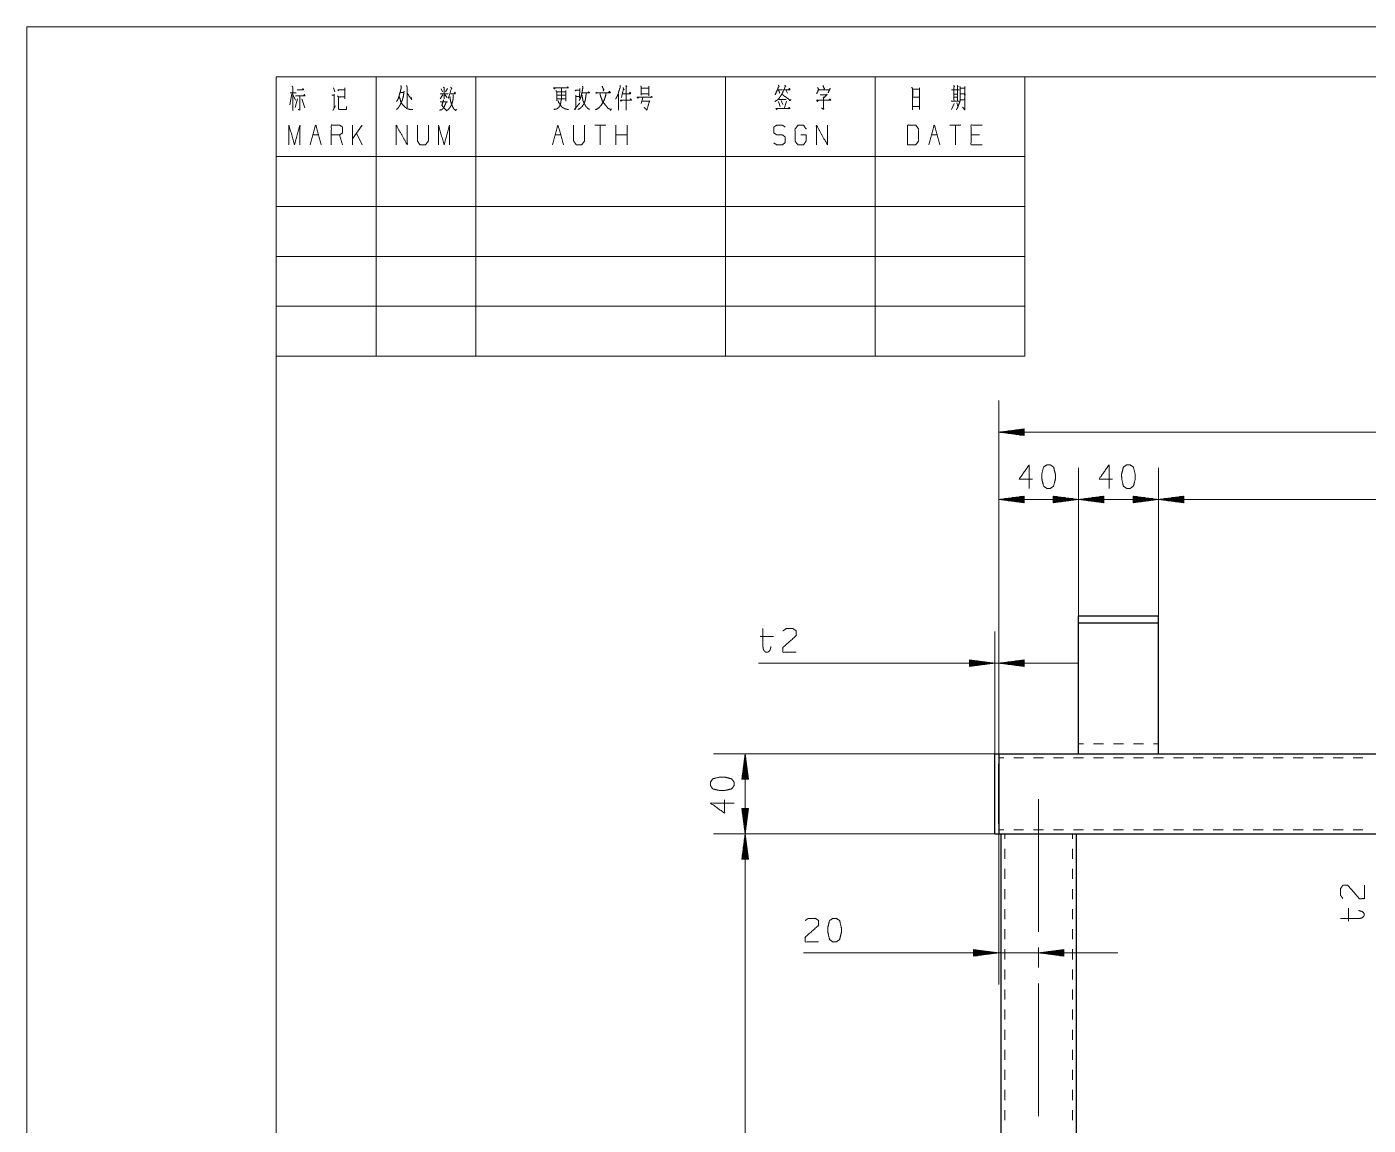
# Model space of a CAD drawing. Header units: millimetres. Extents: x 2210 to 79821, y -19430 to 2344.
# Drawn here: x 5375.7 to 5510.1, y 1679.8 to 1789.8 of the extents above; entities that cross this region are included whole.
import ezdxf

# ---------------------------------------------------------------- set-up
doc = ezdxf.new("R2010")
doc.units = ezdxf.units.MM
doc.layers.add('101', color=7, linetype='Continuous', true_color=0xffffff)

msp = doc.modelspace()

# ---------------------------------------------------------------- linework, layer by layer
at = {"layer": '101', "color": 133, "linetype": 'Continuous', "lineweight": 18}
for p, q in [((5375.68, 1789.82), (5375.68, 1492.82)), ((5795.68, 1789.82), (5375.68, 1789.82)), ((5400.68, 1784.82), (5475.68, 1784.82)), ((5790.68, 1784.82), (5400.68, 1784.82)), ((5400.68, 1784.82), (5475.68, 1784.82)), ((5400.68, 1784.82), (5400.68, 1497.82)), ((5400.68, 1784.82), (5400.68, 1756.82)), ((5400.68, 1784.82), (5475.68, 1784.82)), ((5410.68, 1784.82), (5410.68, 1756.82)), ((5420.68, 1784.82), (5420.68, 1756.82)), ((5445.68, 1784.82), (5445.68, 1756.82)), ((5460.68, 1784.82), (5460.68, 1756.82)), ((5475.68, 1784.82), (5475.68, 1756.82)), ((5400.68, 1776.82), (5475.68, 1776.82)), ((5400.68, 1771.82), (5475.68, 1771.82)), ((5400.68, 1766.82), (5475.68, 1766.82)), ((5400.68, 1761.82), (5475.68, 1761.82)), ((5400.68, 1756.82), (5475.68, 1756.82))]:
    msp.add_line(p, q, dxfattribs=at)
at = {"layer": '101', "color": 72, "linetype": 'Continuous', "lineweight": 18}
for p, q in [((5406.42, 1783.7), (5406.55, 1783.31)), ((5417.21, 1783.6), (5417.34, 1783.31)), ((5417.82, 1783.64), (5417.63, 1783.31)), ((5431.08, 1783.64), (5431.05, 1782.71)), ((5437.24, 1783.68), (5438, 1783.68)), ((5438.01, 1783.87), (5438.01, 1782.92)), ((5451.72, 1783.5), (5451.89, 1783.16)), ((5468.9, 1783.95), (5469.01, 1783.81)), ((5402.25, 1783.12), (5402.03, 1782.01)), ((5402.05, 1783.19), (5402.66, 1783.19)), ((5402.37, 1782.96), (5402.59, 1782.48)), ((5402.79, 1782.61), (5402.56, 1781.74)), ((5403.25, 1782.59), (5403.55, 1781.7)), ((5406.82, 1782.9), (5406.9, 1782.79)), ((5413.1, 1783.23), (5413.45, 1783.23)), ((5417.08, 1782.3), (5417.84, 1782.3)), ((5417.37, 1783.02), (5417.11, 1782.61)), ((5417.56, 1783), (5417.79, 1782.73)), ((5428.78, 1782.59), (5429.66, 1782.59)), ((5428.79, 1783.31), (5429.67, 1783.31)), ((5428.79, 1782.96), (5429.66, 1782.96)), ((5429.69, 1783.45), (5429.69, 1782.38)), ((5430.68, 1782.98), (5430.68, 1781.72)), ((5430.7, 1782.83), (5431.03, 1782.83)), ((5434.95, 1783.1), (5434.95, 1781.47)), ((5437.24, 1783.1), (5438, 1783.1)), ((5437.41, 1782.73), (5437.24, 1782.15)), ((5437.28, 1782.38), (5438.01, 1782.38)), ((5450.99, 1782.34), (5451.16, 1781.84)), ((5451.03, 1782.54), (5451.75, 1782.54)), ((5451.28, 1782.44), (5451.44, 1782.03)), ((5451.81, 1782.38), (5451.6, 1781.72)), ((5468.6, 1782.15), (5468.33, 1781.53)), ((5468.54, 1782.77), (5468.93, 1782.77)), ((5468.86, 1782.19), (5468.96, 1781.86)), ((5406.33, 1781.45), (5406.61, 1781.9)), ((5469.43, 1781.76), (5469.68, 1781.51)), ((5409.27, 1779.97), (5408.31, 1778.6)), ((5408.31, 1778), (5408.31, 1779.97)), ((5433.7, 1779.97), (5432.58, 1779.97)), ((5433.14, 1779.97), (5433.14, 1778)), ((5434.71, 1778), (5434.71, 1779.97)), ((5435.82, 1778), (5435.82, 1779.97)), ((5469.28, 1779.97), (5468.17, 1779.97)), ((5468.73, 1779.97), (5468.73, 1778)), ((5404.34, 1778.99), (5404.9, 1778.99)), ((5407.3, 1778), (5407.02, 1778.99)), ((5409.27, 1778), (5408.72, 1779.18)), ((5428.62, 1778.99), (5429.17, 1778.99)), ((5435.82, 1778.99), (5434.71, 1778.99)), ((5466.33, 1778.99), (5466.88, 1778.99)), ((5471.13, 1778.99), (5470.29, 1778.99)), ((5449.16, 1728.71), (5450.49, 1728.71)), ((5508.12, 1700.18), (5508.12, 1701.51))]:
    msp.add_line(p, q, dxfattribs=at)
at = {"layer": '101', "color": 22, "linetype": 'Continuous', "lineweight": 18}
for p, q in [((5473.06, 1716.96), (5473.06, 1752.37)), ((5475.6, 1749.53), (5473.06, 1749.19)), ((5473.06, 1749.19), (5475.6, 1748.86)), ((5473.06, 1749.19), (5561.06, 1749.19)), ((5475.6, 1749.22), (5473.25, 1749.22)), ((5475.6, 1749.17), (5473.25, 1749.17)), ((5475.6, 1749.27), (5473.64, 1749.27)), ((5475.6, 1749.12), (5473.64, 1749.12)), ((5475.6, 1749.32), (5474.02, 1749.32)), ((5475.6, 1749.07), (5474.02, 1749.07)), ((5475.6, 1749.37), (5474.41, 1749.37)), ((5475.6, 1749.02), (5474.41, 1749.02)), ((5475.6, 1749.42), (5474.79, 1749.42)), ((5475.6, 1748.96), (5474.79, 1748.96)), ((5475.6, 1749.47), (5475.18, 1749.47)), ((5475.6, 1748.91), (5475.18, 1748.91)), ((5475.6, 1749.52), (5475.57, 1749.52)), ((5475.6, 1749.52), (5475.57, 1749.52)), ((5475.6, 1748.86), (5475.57, 1748.86)), ((5475.6, 1748.86), (5475.57, 1748.86)), ((5475.6, 1748.86), (5475.6, 1749.53)), ((5473.06, 1716.96), (5473.06, 1745.64)), ((5481.06, 1730.79), (5481.06, 1745.64)), ((5481.06, 1730.79), (5481.06, 1745.64)), ((5489.06, 1730.79), (5489.06, 1745.64)), ((5489.06, 1730.79), (5489.06, 1745.64)), ((5475.6, 1742.8), (5473.06, 1742.46)), ((5473.06, 1742.46), (5475.6, 1742.13)), ((5473.06, 1742.46), (5481.06, 1742.46)), ((5475.6, 1742.49), (5473.25, 1742.49)), ((5475.6, 1742.44), (5473.25, 1742.44)), ((5475.6, 1742.54), (5473.64, 1742.54)), ((5475.6, 1742.38), (5473.64, 1742.38)), ((5475.6, 1742.59), (5474.02, 1742.59)), ((5475.6, 1742.33), (5474.02, 1742.33)), ((5475.6, 1742.64), (5474.41, 1742.64)), ((5475.6, 1742.28), (5474.41, 1742.28)), ((5475.6, 1742.69), (5474.79, 1742.69)), ((5475.6, 1742.23), (5474.79, 1742.23)), ((5475.6, 1742.74), (5475.18, 1742.74)), ((5475.6, 1742.18), (5475.18, 1742.18)), ((5475.6, 1742.79), (5475.57, 1742.79)), ((5475.6, 1742.79), (5475.57, 1742.79)), ((5475.6, 1742.13), (5475.57, 1742.13)), ((5475.6, 1742.13), (5475.57, 1742.13)), ((5475.6, 1742.13), (5475.6, 1742.8)), ((5478.52, 1742.8), (5478.52, 1742.13)), ((5481.06, 1742.46), (5478.52, 1742.8)), ((5478.52, 1742.79), (5478.55, 1742.79)), ((5478.52, 1742.79), (5478.55, 1742.79)), ((5478.52, 1742.74), (5478.93, 1742.74)), ((5478.52, 1742.69), (5479.32, 1742.69)), ((5478.52, 1742.64), (5479.71, 1742.64)), ((5478.52, 1742.59), (5480.09, 1742.59)), ((5478.52, 1742.54), (5480.48, 1742.54)), ((5478.52, 1742.49), (5480.86, 1742.49)), ((5478.52, 1742.13), (5481.06, 1742.46)), ((5478.52, 1742.44), (5480.86, 1742.44)), ((5478.52, 1742.38), (5480.48, 1742.38)), ((5478.52, 1742.33), (5480.09, 1742.33)), ((5478.52, 1742.28), (5479.71, 1742.28)), ((5478.52, 1742.23), (5479.32, 1742.23)), ((5478.52, 1742.18), (5478.93, 1742.18)), ((5478.52, 1742.13), (5478.55, 1742.13)), ((5478.52, 1742.13), (5478.55, 1742.13)), ((5483.6, 1742.8), (5481.06, 1742.46)), ((5481.06, 1742.46), (5483.6, 1742.13)), ((5481.06, 1742.46), (5489.06, 1742.46)), ((5483.6, 1742.49), (5481.25, 1742.49)), ((5483.6, 1742.44), (5481.25, 1742.44)), ((5483.6, 1742.54), (5481.64, 1742.54)), ((5483.6, 1742.38), (5481.64, 1742.38)), ((5483.6, 1742.59), (5482.02, 1742.59)), ((5483.6, 1742.33), (5482.02, 1742.33)), ((5483.6, 1742.64), (5482.41, 1742.64)), ((5483.6, 1742.28), (5482.41, 1742.28)), ((5483.6, 1742.69), (5482.79, 1742.69)), ((5483.6, 1742.23), (5482.79, 1742.23)), ((5483.6, 1742.74), (5483.18, 1742.74)), ((5483.6, 1742.18), (5483.18, 1742.18)), ((5483.6, 1742.79), (5483.57, 1742.79)), ((5483.6, 1742.79), (5483.57, 1742.79)), ((5483.6, 1742.13), (5483.57, 1742.13)), ((5483.6, 1742.13), (5483.57, 1742.13)), ((5483.6, 1742.13), (5483.6, 1742.8)), ((5486.52, 1742.8), (5486.52, 1742.13)), ((5489.06, 1742.46), (5486.52, 1742.8)), ((5486.52, 1742.79), (5486.55, 1742.79)), ((5486.52, 1742.79), (5486.55, 1742.79)), ((5486.52, 1742.74), (5486.93, 1742.74)), ((5486.52, 1742.69), (5487.32, 1742.69)), ((5486.52, 1742.64), (5487.71, 1742.64)), ((5486.52, 1742.59), (5488.09, 1742.59)), ((5486.52, 1742.54), (5488.48, 1742.54)), ((5486.52, 1742.49), (5488.86, 1742.49)), ((5486.52, 1742.13), (5489.06, 1742.46)), ((5486.52, 1742.44), (5488.86, 1742.44)), ((5486.52, 1742.38), (5488.48, 1742.38)), ((5486.52, 1742.33), (5488.09, 1742.33)), ((5486.52, 1742.28), (5487.71, 1742.28)), ((5486.52, 1742.23), (5487.32, 1742.23)), ((5486.52, 1742.18), (5486.93, 1742.18)), ((5486.52, 1742.13), (5486.55, 1742.13)), ((5486.52, 1742.13), (5486.55, 1742.13)), ((5491.6, 1742.8), (5489.06, 1742.46)), ((5489.06, 1742.46), (5491.6, 1742.13)), ((5489.06, 1742.46), (5545.06, 1742.46)), ((5491.6, 1742.49), (5489.25, 1742.49)), ((5491.6, 1742.44), (5489.25, 1742.44)), ((5491.6, 1742.54), (5489.64, 1742.54)), ((5491.6, 1742.38), (5489.64, 1742.38)), ((5491.6, 1742.59), (5490.02, 1742.59)), ((5491.6, 1742.33), (5490.02, 1742.33)), ((5491.6, 1742.64), (5490.41, 1742.64)), ((5491.6, 1742.28), (5490.41, 1742.28)), ((5491.6, 1742.69), (5490.79, 1742.69)), ((5491.6, 1742.23), (5490.79, 1742.23)), ((5491.6, 1742.74), (5491.18, 1742.74)), ((5491.6, 1742.18), (5491.18, 1742.18)), ((5491.6, 1742.79), (5491.57, 1742.79)), ((5491.6, 1742.79), (5491.57, 1742.79)), ((5491.6, 1742.13), (5491.57, 1742.13)), ((5491.6, 1742.13), (5491.57, 1742.13)), ((5491.6, 1742.13), (5491.6, 1742.8)), ((5472.66, 1716.96), (5472.66, 1729.22)), ((5473.06, 1716.96), (5473.06, 1729.22)), ((5480.99, 1726.05), (5448.99, 1726.05)), ((5470.12, 1726.38), (5470.15, 1726.38)), ((5470.12, 1726.38), (5470.15, 1726.38)), ((5470.12, 1726.38), (5470.12, 1725.71)), ((5472.66, 1726.05), (5470.12, 1726.38)), ((5470.12, 1726.32), (5470.53, 1726.32)), ((5470.12, 1726.27), (5470.92, 1726.27)), ((5470.12, 1726.22), (5471.31, 1726.22)), ((5470.12, 1726.17), (5471.69, 1726.17)), ((5470.12, 1726.12), (5472.08, 1726.12)), ((5470.12, 1726.07), (5472.46, 1726.07)), ((5470.12, 1725.71), (5472.66, 1726.05)), ((5470.12, 1726.02), (5472.46, 1726.02)), ((5470.12, 1725.97), (5472.08, 1725.97)), ((5470.12, 1725.92), (5471.69, 1725.92)), ((5470.12, 1725.87), (5471.31, 1725.87)), ((5470.12, 1725.82), (5470.92, 1725.82)), ((5470.12, 1725.77), (5470.53, 1725.77)), ((5470.12, 1725.72), (5470.15, 1725.72)), ((5470.12, 1725.72), (5470.15, 1725.72)), ((5475.6, 1726.38), (5473.06, 1726.05)), ((5473.06, 1726.05), (5475.6, 1725.71)), ((5475.6, 1726.07), (5473.25, 1726.07)), ((5475.6, 1726.02), (5473.25, 1726.02)), ((5475.6, 1726.12), (5473.64, 1726.12)), ((5475.6, 1725.97), (5473.64, 1725.97)), ((5475.6, 1726.17), (5474.02, 1726.17)), ((5475.6, 1725.92), (5474.02, 1725.92)), ((5475.6, 1726.22), (5474.41, 1726.22)), ((5475.6, 1725.87), (5474.41, 1725.87)), ((5475.6, 1726.27), (5474.79, 1726.27)), ((5475.6, 1725.82), (5474.79, 1725.82)), ((5475.6, 1726.32), (5475.18, 1726.32)), ((5475.6, 1725.77), (5475.18, 1725.77)), ((5475.6, 1726.38), (5475.57, 1726.38)), ((5475.6, 1726.38), (5475.57, 1726.38)), ((5475.6, 1725.72), (5475.57, 1725.72)), ((5475.6, 1725.72), (5475.57, 1725.72)), ((5475.6, 1725.71), (5475.6, 1726.38)), ((5472.66, 1716.96), (5444.47, 1716.96)), ((5447.64, 1716.96), (5447.31, 1714.42)), ((5447.57, 1714.42), (5447.57, 1716.38)), ((5447.62, 1714.42), (5447.62, 1716.77)), ((5447.98, 1714.42), (5447.64, 1716.96)), ((5447.64, 1708.96), (5447.64, 1716.96)), ((5447.67, 1714.42), (5447.67, 1716.77)), ((5447.72, 1714.42), (5447.72, 1716.38)), ((5447.42, 1714.42), (5447.42, 1715.22)), ((5447.47, 1714.42), (5447.47, 1715.61)), ((5447.52, 1714.42), (5447.52, 1715.99)), ((5447.77, 1714.42), (5447.77, 1715.99)), ((5447.82, 1714.42), (5447.82, 1715.61)), ((5447.87, 1714.42), (5447.87, 1715.22)), ((5447.31, 1714.42), (5447.31, 1714.45)), ((5447.31, 1714.42), (5447.31, 1714.45)), ((5447.31, 1714.42), (5447.98, 1714.42)), ((5447.37, 1714.42), (5447.37, 1714.84)), ((5447.92, 1714.42), (5447.92, 1714.84)), ((5447.97, 1714.42), (5447.97, 1714.45)), ((5447.97, 1714.42), (5447.97, 1714.45)), ((5447.31, 1711.5), (5447.31, 1711.47)), ((5447.31, 1711.5), (5447.31, 1711.47)), ((5447.31, 1711.5), (5447.64, 1708.96)), ((5447.98, 1711.5), (5447.31, 1711.5)), ((5447.37, 1711.5), (5447.37, 1711.08)), ((5447.42, 1711.5), (5447.42, 1710.7)), ((5447.47, 1711.5), (5447.47, 1710.31)), ((5447.52, 1711.5), (5447.52, 1709.92)), ((5447.57, 1711.5), (5447.57, 1709.54)), ((5447.62, 1711.5), (5447.62, 1709.15)), ((5447.64, 1708.96), (5447.98, 1711.5)), ((5447.67, 1711.5), (5447.67, 1709.15)), ((5447.72, 1711.5), (5447.72, 1709.54)), ((5447.77, 1711.5), (5447.77, 1709.92)), ((5447.82, 1711.5), (5447.82, 1710.31)), ((5447.87, 1711.5), (5447.87, 1710.7)), ((5447.92, 1711.5), (5447.92, 1711.08)), ((5447.97, 1711.5), (5447.97, 1711.47)), ((5447.97, 1711.5), (5447.97, 1711.47)), ((5472.66, 1708.96), (5444.47, 1708.96)), ((5473.26, 1708.96), (5444.47, 1708.96)), ((5447.64, 1708.96), (5447.31, 1706.42)), ((5447.57, 1706.42), (5447.57, 1708.38)), ((5447.62, 1706.42), (5447.62, 1708.77)), ((5447.98, 1706.42), (5447.64, 1708.96)), ((5447.64, 1610.26), (5447.64, 1708.96)), ((5447.67, 1706.42), (5447.67, 1708.77)), ((5447.72, 1706.42), (5447.72, 1708.38)), ((5473.06, 1708.96), (5473.06, 1693.84)), ((5447.42, 1706.42), (5447.42, 1707.22)), ((5447.47, 1706.42), (5447.47, 1707.61)), ((5447.52, 1706.42), (5447.52, 1707.99)), ((5447.77, 1706.42), (5447.77, 1707.99)), ((5447.82, 1706.42), (5447.82, 1707.61)), ((5447.87, 1706.42), (5447.87, 1707.22)), ((5447.31, 1706.42), (5447.31, 1706.45)), ((5447.31, 1706.42), (5447.31, 1706.45)), ((5447.31, 1706.42), (5447.98, 1706.42)), ((5447.37, 1706.42), (5447.37, 1706.84)), ((5447.92, 1706.42), (5447.92, 1706.84)), ((5447.97, 1706.42), (5447.97, 1706.45)), ((5447.97, 1706.42), (5447.97, 1706.45)), ((5484.99, 1697.01), (5453.5, 1697.01)), ((5470.52, 1697.35), (5470.52, 1696.68)), ((5473.06, 1697.01), (5470.52, 1697.35)), ((5470.52, 1697.34), (5470.55, 1697.34)), ((5470.52, 1697.34), (5470.55, 1697.34)), ((5470.52, 1697.29), (5470.93, 1697.29)), ((5470.52, 1697.24), (5471.32, 1697.24)), ((5470.52, 1697.19), (5471.71, 1697.19)), ((5470.52, 1697.14), (5472.09, 1697.14)), ((5470.52, 1697.09), (5472.48, 1697.09)), ((5470.52, 1697.04), (5472.86, 1697.04)), ((5470.52, 1696.68), (5473.06, 1697.01)), ((5470.52, 1696.99), (5472.86, 1696.99)), ((5470.52, 1696.94), (5472.48, 1696.94)), ((5470.52, 1696.89), (5472.09, 1696.89)), ((5470.52, 1696.84), (5471.71, 1696.84)), ((5470.52, 1696.79), (5471.32, 1696.79)), ((5470.52, 1696.73), (5470.93, 1696.73)), ((5470.52, 1696.68), (5470.55, 1696.68)), ((5470.52, 1696.68), (5470.55, 1696.68)), ((5479.6, 1697.35), (5477.06, 1697.01)), ((5477.06, 1697.01), (5479.6, 1696.68)), ((5479.6, 1697.04), (5477.25, 1697.04)), ((5479.6, 1696.99), (5477.25, 1696.99)), ((5479.6, 1697.09), (5477.64, 1697.09)), ((5479.6, 1696.94), (5477.64, 1696.94)), ((5479.6, 1697.14), (5478.02, 1697.14)), ((5479.6, 1696.89), (5478.02, 1696.89)), ((5479.6, 1697.19), (5478.41, 1697.19)), ((5479.6, 1696.84), (5478.41, 1696.84)), ((5479.6, 1697.24), (5478.79, 1697.24)), ((5479.6, 1696.79), (5478.79, 1696.79)), ((5479.6, 1697.29), (5479.18, 1697.29)), ((5479.6, 1696.73), (5479.18, 1696.73)), ((5479.6, 1697.34), (5479.57, 1697.34)), ((5479.6, 1697.34), (5479.57, 1697.34)), ((5479.6, 1696.68), (5479.57, 1696.68)), ((5479.6, 1696.68), (5479.57, 1696.68)), ((5479.6, 1696.68), (5479.6, 1697.35))]:
    msp.add_line(p, q, dxfattribs=at)
at = {"layer": '101', "color": 92, "linetype": 'Continuous', "lineweight": 25}
for p, q in [((5481.06, 1730.08), (5481.06, 1730.79)), ((5481.06, 1730.79), (5489.06, 1730.79)), ((5481.06, 1730.08), (5489.06, 1730.08)), ((5481.06, 1728.13), (5481.06, 1730.08)), ((5489.06, 1730.08), (5489.06, 1730.79)), ((5489.06, 1728.13), (5489.06, 1730.08)), ((5481.06, 1717.96), (5481.06, 1726.72)), ((5489.06, 1717.96), (5489.06, 1726.72)), ((5473.06, 1716.96), (5481.06, 1716.96)), ((5473.06, 1716.36), (5473.06, 1709.56)), ((5481.06, 1716.96), (5489.06, 1716.96)), ((5489.06, 1716.96), (5545.06, 1716.96)), ((5473.06, 1708.96), (5475.36, 1708.96)), ((5473.26, 1708.96), (5473.26, 1610.26)), ((5478.75, 1708.96), (5555.36, 1708.96)), ((5480.86, 1610.26), (5480.86, 1708.96))]:
    msp.add_line(p, q, dxfattribs=at)
at = {"layer": '101', "color": 53, "linetype": 'Continuous', "lineweight": 18}
for p, q in [((5481.06, 1717.96), (5481.56, 1717.96)), ((5482.56, 1717.96), (5483.56, 1717.96)), ((5484.56, 1717.96), (5485.56, 1717.96)), ((5486.56, 1717.96), (5487.56, 1717.96)), ((5488.56, 1717.96), (5489.06, 1717.96)), ((5473.06, 1716.56), (5473.56, 1716.56)), ((5474.56, 1716.56), (5475.56, 1716.56)), ((5476.56, 1716.56), (5477.56, 1716.56)), ((5478.56, 1716.56), (5479.56, 1716.56)), ((5480.56, 1716.56), (5481.56, 1716.56)), ((5482.56, 1716.56), (5483.56, 1716.56)), ((5484.56, 1716.56), (5485.56, 1716.56)), ((5486.56, 1716.56), (5487.56, 1716.56)), ((5488.56, 1716.56), (5489.56, 1716.56)), ((5490.56, 1716.56), (5491.56, 1716.56)), ((5492.56, 1716.56), (5493.56, 1716.56)), ((5494.56, 1716.56), (5495.56, 1716.56)), ((5496.56, 1716.56), (5497.56, 1716.56)), ((5498.56, 1716.56), (5499.56, 1716.56)), ((5500.56, 1716.56), (5501.56, 1716.56)), ((5502.56, 1716.56), (5503.56, 1716.56)), ((5504.56, 1716.56), (5505.56, 1716.56)), ((5506.56, 1716.56), (5507.56, 1716.56)), ((5508.56, 1716.56), (5509.56, 1716.56)), ((5473.06, 1709.36), (5473.56, 1709.36)), ((5473.66, 1708.96), (5473.66, 1708.46)), ((5474.56, 1709.36), (5475.56, 1709.36)), ((5476.56, 1709.36), (5477.56, 1709.36)), ((5478.56, 1709.36), (5479.56, 1709.36)), ((5480.46, 1708.46), (5480.46, 1708.96)), ((5480.56, 1709.36), (5481.56, 1709.36)), ((5482.56, 1709.36), (5483.56, 1709.36)), ((5484.56, 1709.36), (5485.56, 1709.36)), ((5486.56, 1709.36), (5487.56, 1709.36)), ((5488.56, 1709.36), (5489.56, 1709.36)), ((5490.56, 1709.36), (5491.56, 1709.36)), ((5492.56, 1709.36), (5493.56, 1709.36)), ((5494.56, 1709.36), (5495.56, 1709.36)), ((5496.56, 1709.36), (5497.56, 1709.36)), ((5498.56, 1709.36), (5499.56, 1709.36)), ((5500.56, 1709.36), (5501.56, 1709.36)), ((5502.56, 1709.36), (5503.56, 1709.36)), ((5504.56, 1709.36), (5505.56, 1709.36)), ((5506.56, 1709.36), (5507.56, 1709.36)), ((5508.56, 1709.36), (5509.56, 1709.36)), ((5473.66, 1707.45), (5473.66, 1706.44)), ((5480.46, 1706.44), (5480.46, 1707.45)), ((5473.66, 1705.43), (5473.66, 1704.43)), ((5480.46, 1704.43), (5480.46, 1705.43)), ((5473.66, 1703.42), (5473.66, 1702.41)), ((5480.46, 1702.41), (5480.46, 1703.42)), ((5473.66, 1701.41), (5473.66, 1700.4)), ((5480.46, 1700.4), (5480.46, 1701.41)), ((5473.66, 1699.39), (5473.66, 1698.38)), ((5480.46, 1698.38), (5480.46, 1699.39)), ((5473.66, 1697.38), (5473.66, 1696.37)), ((5480.46, 1696.37), (5480.46, 1697.38)), ((5473.66, 1695.36), (5473.66, 1694.36)), ((5480.46, 1694.36), (5480.46, 1695.36)), ((5473.66, 1693.35), (5473.66, 1692.34)), ((5480.46, 1692.34), (5480.46, 1693.35)), ((5473.66, 1691.33), (5473.66, 1690.33)), ((5480.46, 1690.33), (5480.46, 1691.33)), ((5473.66, 1689.32), (5473.66, 1688.31)), ((5480.46, 1688.31), (5480.46, 1689.32)), ((5473.66, 1687.31), (5473.66, 1686.3)), ((5480.46, 1686.3), (5480.46, 1687.31)), ((5473.66, 1685.29), (5473.66, 1684.28)), ((5480.46, 1684.28), (5480.46, 1685.29)), ((5473.66, 1683.28), (5473.66, 1682.27)), ((5480.46, 1682.27), (5480.46, 1683.28)), ((5473.66, 1681.26), (5473.66, 1680.26)), ((5480.46, 1680.26), (5480.46, 1681.26))]:
    msp.add_line(p, q, dxfattribs=at)
at = {"layer": '101', "color": 72, "linetype": 'Continuous', "lineweight": 25}
for p, q in [((5472.66, 1716.96), (5473.06, 1716.96)), ((5472.66, 1709.96), (5472.66, 1715.96)), ((5473.06, 1709.96), (5473.06, 1715.96)), ((5472.66, 1708.96), (5473.06, 1708.96))]:
    msp.add_line(p, q, dxfattribs=at)
at = {"layer": '101', "color": 151, "linetype": 'Continuous', "lineweight": 18}
for p, q in [((5477.06, 1695.55), (5477.06, 1697.56)), ((5477.06, 1680.67), (5477.06, 1693.96))]:
    msp.add_line(p, q, dxfattribs=at)
at = {"layer": '101', "color": 72, "linetype": 'Continuous', "lineweight": 18}
for points, knots in [([(5402.25, 1783.89), (5402.35, 1783.77), (5402.35, 1781.43)], [0, 0, 0.064393, 1, 1]), ([(5402.78, 1783.52), (5403.41, 1783.52), (5403.36, 1783.64), (5403.32, 1783.56)], [0, 0, 0.736257, 0.890366, 1, 1]), ([(5406.96, 1783.52), (5406.89, 1783.45), (5406.83, 1783.52), (5407.56, 1783.52), (5407.56, 1783.7), (5407.56, 1782.61), (5407.56, 1782.79), (5406.9, 1782.79), (5406.9, 1781.65), (5406.92, 1781.57), (5407.03, 1781.53), (5407.72, 1781.53), (5407.72, 1781.84)], [0, 0, 0.017819, 0.033666, 0.169515, 0.204099, 0.407776, 0.442364, 0.564628, 0.775991, 0.791603, 0.814658, 0.942357, 1, 1]), ([(5413.14, 1783.95), (5413.21, 1783.77), (5413.14, 1783.5), (5413.11, 1783.35), (5413.05, 1783.16), (5412.99, 1782.96), (5412.94, 1782.77), (5412.89, 1782.61), (5412.82, 1782.48), (5412.73, 1782.34)], [0, 0, 0.116545, 0.278927, 0.365002, 0.478708, 0.603961, 0.717668, 0.817418, 0.901357, 1, 1]), ([(5413.73, 1783.93), (5413.78, 1783.79), (5413.78, 1781.7)], [0, 0, 0.06955, 1, 1]), ([(5417.41, 1783.77), (5417.54, 1783.7), (5417.49, 1783.74), (5417.49, 1782.59), (5417.49, 1783.12), (5417.08, 1783.12), (5417.9, 1783.12)], [0, 0, 0.046318, 0.069123, 0.437816, 0.608997, 0.739331, 1, 1]), ([(5418.14, 1783.79), (5418.28, 1783.64), (5418.23, 1783.68), (5417.9, 1782.63)], [0, 0, 0.143537, 0.187773, 1, 1]), ([(5428.59, 1783.68), (5428.56, 1783.58), (5428.47, 1783.7), (5429.95, 1783.7), (5429.88, 1783.81), (5429.82, 1783.7)], [0, 0, 0.054227, 0.130909, 0.87613, 0.940043, 1, 1]), ([(5429.25, 1783.7), (5429.25, 1782.54), (5429.2, 1782.4), (5429.19, 1782.23), (5429.13, 1782.03), (5429.06, 1781.86), (5428.97, 1781.74), (5428.84, 1781.63), (5428.71, 1781.57), (5428.5, 1781.55)], [0, 0, 0.455623, 0.515134, 0.580482, 0.665033, 0.736192, 0.79598, 0.861823, 0.919058, 1, 1]), ([(5431.35, 1783.87), (5431.4, 1783.79), (5431.31, 1783.23), (5431.19, 1782.81), (5431.15, 1782.67), (5431.03, 1782.44)], [0, 0, 0.062603, 0.440485, 0.727862, 0.828992, 1, 1]), ([(5433.32, 1783.89), (5433.49, 1783.48), (5433.51, 1783.58), (5433.43, 1783.37)], [0, 0, 0.581176, 0.716263, 1, 1]), ([(5435.11, 1783.95), (5435.14, 1783.81), (5434.94, 1783.16), (5434.87, 1782.92), (5434.78, 1782.77), (5434.68, 1782.59)], [0, 0, 0.101083, 0.561706, 0.738774, 0.854629, 1, 1]), ([(5435.42, 1783.74), (5435.52, 1783.52), (5435.47, 1783.6), (5435.26, 1782.73)], [0, 0, 0.200658, 0.282145, 1, 1]), ([(5435.69, 1783.95), (5435.8, 1783.81), (5435.74, 1783.87), (5435.74, 1781.47)], [0, 0, 0.069697, 0.101625, 1, 1]), ([(5437.18, 1783.89), (5437.25, 1783.81), (5437.25, 1782.96)], [0, 0, 0.115189, 1, 1]), ([(5451.62, 1783.97), (5451.73, 1783.85), (5451.69, 1783.87), (5451.4, 1783.21), (5451.26, 1782.96), (5451.12, 1782.77), (5450.96, 1782.54), (5450.64, 1782.34)], [0, 0, 0.080396, 0.103261, 0.444362, 0.576789, 0.688375, 0.819716, 1, 1]), ([(5450.97, 1783.99), (5451.07, 1783.85), (5451.05, 1783.89), (5450.65, 1782.98), (5450.88, 1783.52), (5451.4, 1783.52), (5450.99, 1783.52), (5451.13, 1783.16)], [0, 0, 0.057042, 0.07334, 0.392466, 0.581127, 0.745774, 0.87749, 1, 1]), ([(5451.57, 1783.52), (5452.16, 1783.52), (5452.08, 1783.66), (5452.01, 1783.56)], [0, 0, 0.669422, 0.855054, 1, 1]), ([(5454.92, 1783.74), (5455.04, 1783.52), (5455.01, 1783.6), (5454.83, 1783.1)], [0, 0, 0.294025, 0.394866, 1, 1]), ([(5455, 1783.5), (5456.11, 1783.5), (5456.18, 1783.66), (5455.96, 1783.19)], [0, 0, 0.611939, 0.711554, 1, 1]), ([(5455.45, 1783.93), (5455.57, 1783.64), (5455.61, 1783.68), (5455.57, 1783.58)], [0, 0, 0.644011, 0.768354, 1, 1]), ([(5464.35, 1783.77), (5464.43, 1783.6), (5464.43, 1781.51), (5464.43, 1781.84), (5465.13, 1781.84), (5465.13, 1781.53), (5465.13, 1783.7), (5465.13, 1783.58), (5464.44, 1783.58), (5464.44, 1782.77), (5465.14, 1782.77)], [0, 0, 0.022322, 0.280074, 0.320905, 0.407511, 0.44579, 0.713751, 0.729062, 0.813864, 0.913394, 1, 1]), ([(5468.54, 1783.95), (5468.65, 1783.81), (5468.58, 1783.89), (5468.58, 1782.38), (5468.3, 1782.38), (5469.15, 1782.38), (5468.93, 1782.38), (5468.93, 1783.89), (5468.93, 1783.5), (5468.32, 1783.5), (5469.11, 1783.5), (5468.93, 1783.5), (5468.93, 1783.08), (5468.55, 1783.08)], [0, 0, 0.025061, 0.039924, 0.243199, 0.280605, 0.39479, 0.42432, 0.627595, 0.680502, 0.763188, 0.869498, 0.893122, 0.948813, 1, 1]), ([(5469.17, 1783.85), (5469.21, 1783.7), (5469.21, 1782.52), (5469.15, 1782.25), (5469.02, 1781.94), (5468.93, 1781.7), (5468.82, 1781.51)], [0, 0, 0.062372, 0.548434, 0.661879, 0.800828, 0.909362, 1, 1]), ([(5469.21, 1783.68), (5469.68, 1783.68), (5469.68, 1783.81), (5469.68, 1781.45), (5469.68, 1783.1), (5469.24, 1783.1), (5469.65, 1783.1), (5469.65, 1782.52), (5469.24, 1782.52)], [0, 0, 0.072646, 0.091913, 0.457973, 0.714856, 0.782961, 0.846526, 0.936435, 1, 1]), ([(5402.6, 1782.9), (5403.55, 1782.9), (5403.49, 1783.06), (5403.42, 1782.92)], [0, 0, 0.737857, 0.874089, 1, 1]), ([(5403.04, 1782.9), (5403.04, 1781.47), (5402.88, 1781.55)], [0, 0, 0.887515, 1, 1]), ([(5406.23, 1782.96), (5406.48, 1782.96), (5406.48, 1783.08), (5406.48, 1781.63)], [0, 0, 0.136549, 0.204721, 1, 1]), ([(5413.48, 1783.37), (5413.39, 1782.77), (5413.33, 1782.59), (5413.3, 1782.44), (5413.21, 1782.3), (5413.14, 1782.13), (5413.1, 1782.01), (5412.99, 1781.84), (5412.91, 1781.72), (5412.72, 1781.53)], [0, 0, 0.296659, 0.392137, 0.46442, 0.547267, 0.635799, 0.700206, 0.795426, 0.869797, 1, 1]), ([(5412.99, 1782.83), (5413.05, 1782.69), (5413.1, 1782.52), (5413.13, 1782.38), (5413.27, 1782.09), (5413.35, 1782.01), (5413.55, 1781.8), (5413.67, 1781.7), (5413.81, 1781.61), (5414.02, 1781.55), (5414.21, 1781.55), (5414.36, 1781.53)], [0, 0, 0.075191, 0.157626, 0.228751, 0.384956, 0.438117, 0.578248, 0.65344, 0.734339, 0.837348, 0.928887, 1, 1]), ([(5413.76, 1783.21), (5414.24, 1782.54), (5414.24, 1782.73)], [0, 0, 0.814818, 1, 1]), ([(5417.69, 1782.23), (5417.57, 1781.98), (5417.5, 1781.8), (5417.37, 1781.61), (5417.24, 1781.51), (5417.02, 1781.47)], [0, 0, 0.251055, 0.434029, 0.64262, 0.795766, 1, 1]), ([(5417.44, 1782.5), (5417.27, 1781.92), (5417.71, 1781.45)], [0, 0, 0.483237, 1, 1]), ([(5418.41, 1783.02), (5418.41, 1782.77), (5418.38, 1782.5), (5418.31, 1782.21), (5418.19, 1781.92), (5418.06, 1781.72), (5417.91, 1781.53), (5417.71, 1781.41)], [0, 0, 0.134106, 0.280228, 0.441583, 0.610314, 0.742762, 0.870657, 1, 1]), ([(5418.06, 1782.83), (5418.1, 1782.63), (5418.14, 1782.38), (5418.23, 1782.09), (5418.35, 1781.8), (5418.48, 1781.57), (5418.67, 1781.43), (5418.72, 1781.57)], [0, 0, 0.122124, 0.267694, 0.442444, 0.622807, 0.774615, 0.912625, 1, 1]), ([(5418.12, 1783.1), (5418.61, 1783.1), (5418.58, 1783.27), (5418.53, 1783.16)], [0, 0, 0.634119, 0.848445, 1, 1]), ([(5428.69, 1783.45), (5428.78, 1783.31), (5428.78, 1782.4)], [0, 0, 0.156848, 1, 1]), ([(5428.9, 1782.42), (5428.97, 1782.25), (5429.06, 1782.11), (5429.16, 1781.98), (5429.23, 1781.86), (5429.31, 1781.76), (5429.44, 1781.7), (5429.58, 1781.61), (5429.75, 1781.57), (5429.94, 1781.53)], [0, 0, 0.124249, 0.240531, 0.35103, 0.449957, 0.536949, 0.636896, 0.752292, 0.866372, 1, 1]), ([(5430.71, 1781.72), (5430.62, 1781.53), (5430.56, 1781.55), (5431.09, 1782.19)], [0, 0, 0.187521, 0.244051, 1, 1]), ([(5430.74, 1783.48), (5430.67, 1783.39), (5430.61, 1783.48), (5431.05, 1783.48)], [0, 0, 0.169755, 0.325542, 1, 1]), ([(5431.72, 1783.19), (5431.71, 1782.98), (5431.68, 1782.77), (5431.65, 1782.54), (5431.59, 1782.34), (5431.52, 1782.15), (5431.43, 1782.01), (5431.33, 1781.84), (5431.22, 1781.74), (5431.09, 1781.63), (5430.89, 1781.53)], [0, 0, 0.105429, 0.211651, 0.328282, 0.437572, 0.539265, 0.625346, 0.724284, 0.79827, 0.883378, 1, 1]), ([(5431.3, 1783), (5431.33, 1782.81), (5431.37, 1782.63), (5431.4, 1782.42), (5431.49, 1782.25), (5431.56, 1782.11), (5431.63, 1781.94), (5431.74, 1781.8), (5431.88, 1781.65), (5432.07, 1781.55)], [0, 0, 0.109654, 0.220947, 0.342501, 0.451483, 0.545868, 0.651144, 0.754315, 0.874064, 1, 1]), ([(5431.35, 1783.21), (5432.06, 1783.21), (5431.97, 1783.31), (5431.85, 1783.19)], [0, 0, 0.696293, 0.830826, 1, 1]), ([(5432.82, 1783.27), (5432.73, 1783.16), (5432.69, 1783.21), (5434.16, 1783.21), (5434.06, 1783.37), (5433.96, 1783.23)], [0, 0, 0.066333, 0.095822, 0.818123, 0.913284, 1, 1]), ([(5433.73, 1783.23), (5433.65, 1782.83), (5433.51, 1782.42), (5433.24, 1781.98), (5433.01, 1781.7), (5432.67, 1781.51)], [0, 0, 0.190069, 0.398701, 0.640199, 0.817216, 1, 1]), ([(5433.1, 1783.12), (5433.17, 1782.9), (5433.34, 1782.4), (5433.62, 1782.01), (5433.93, 1781.65), (5434.21, 1781.53), (5434.27, 1781.61), (5434.16, 1781.45)], [0, 0, 0.103286, 0.330833, 0.538837, 0.740597, 0.872112, 0.915905, 1, 1]), ([(5435.26, 1782.48), (5435.23, 1782.34), (5435.16, 1782.48), (5436.26, 1782.48), (5436.18, 1782.61), (5436.15, 1782.5)], [0, 0, 0.08907, 0.186879, 0.848313, 0.935185, 1, 1]), ([(5435.36, 1783.12), (5436.18, 1783.12), (5436.12, 1783.27), (5436.05, 1783.12)], [0, 0, 0.720068, 0.857376, 1, 1]), ([(5436.96, 1782.73), (5436.91, 1782.67), (5436.83, 1782.77), (5438.36, 1782.77), (5438.28, 1782.83), (5438.17, 1782.73)], [0, 0, 0.038001, 0.105809, 0.873511, 0.927246, 1, 1]), ([(5438.09, 1782.44), (5437.81, 1781.47), (5437.53, 1781.76)], [0, 0, 0.71586, 1, 1]), ([(5451.34, 1783.08), (5451.53, 1782.92), (5451.72, 1782.79), (5451.86, 1782.69), (5452.07, 1782.52), (5452.26, 1782.5), (5452.1, 1782.42)], [0, 0, 0.194845, 0.370351, 0.508814, 0.712321, 0.860156, 1, 1]), ([(5455.01, 1782.5), (5454.89, 1782.34), (5454.81, 1782.48), (5456.25, 1782.48), (5456.12, 1782.59), (5456.05, 1782.5)], [0, 0, 0.096613, 0.17732, 0.867547, 0.947356, 1, 1]), ([(5455.16, 1783.02), (5455.83, 1783.02), (5455.89, 1783.08), (5455.55, 1782.71), (5455.45, 1782.79), (5455.52, 1782.71), (5455.52, 1781.55), (5455.3, 1781.7)], [0, 0, 0.230144, 0.259318, 0.430979, 0.476011, 0.513789, 0.910079, 1, 1]), ([(5450.91, 1781.63), (5450.8, 1781.53), (5450.75, 1781.63), (5452.14, 1781.63), (5452.07, 1781.76), (5451.97, 1781.61)], [0, 0, 0.078897, 0.135659, 0.837617, 0.910404, 1, 1]), ([(5401.94, 1778), (5401.94, 1779.97), (5402.5, 1778), (5403.05, 1779.97), (5403.05, 1778)], [0, 0, 0.245192, 0.5, 0.754808, 1, 1]), ([(5406.19, 1778), (5406.19, 1779.97), (5407.02, 1779.97), (5407.3, 1779.78), (5407.3, 1779.18), (5407.02, 1778.99), (5406.19, 1778.99)], [0, 0, 0.400952, 0.571035, 0.639278, 0.761676, 0.829917, 1, 1]), ([(5412.69, 1778), (5412.69, 1779.97), (5413.8, 1778), (5413.8, 1779.97)], [0, 0, 0.317574, 0.682426, 1, 1]), ([(5414.81, 1779.97), (5414.81, 1778.39), (5415.07, 1778), (5415.63, 1778), (5415.92, 1778.39), (5415.92, 1779.97)], [0, 0, 0.337152, 0.438599, 0.557781, 0.662848, 1, 1]), ([(5416.93, 1778), (5416.93, 1779.97), (5417.49, 1778), (5418.04, 1779.97), (5418.04, 1778)], [0, 0, 0.245192, 0.5, 0.754808, 1, 1]), ([(5430.46, 1779.97), (5430.46, 1778.39), (5430.73, 1778), (5431.28, 1778), (5431.57, 1778.39), (5431.57, 1779.97)], [0, 0, 0.337152, 0.438599, 0.557781, 0.662848, 1, 1]), ([(5450.53, 1778.19), (5450.81, 1778), (5451.38, 1778), (5451.66, 1778.21), (5451.66, 1778.79), (5451.38, 1778.99), (5450.83, 1778.99), (5450.53, 1779.18), (5450.53, 1779.78), (5450.83, 1779.97), (5451.38, 1779.97), (5451.66, 1779.78)], [0, 0, 0.068035, 0.184054, 0.254521, 0.372333, 0.442799, 0.555843, 0.626367, 0.748393, 0.81892, 0.931964, 1, 1]), ([(5453.23, 1778.99), (5453.78, 1778.99), (5453.78, 1778.39), (5453.5, 1778), (5452.93, 1778), (5452.65, 1778.39), (5452.65, 1779.57), (5452.95, 1779.97), (5453.49, 1779.97), (5453.77, 1779.57)], [0, 0, 0.103295, 0.214797, 0.304261, 0.410274, 0.499739, 0.718892, 0.809956, 0.910533, 1, 1]), ([(5454.79, 1778), (5454.79, 1779.97), (5455.9, 1778), (5455.9, 1779.97)], [0, 0, 0.317574, 0.682426, 1, 1]), ([(5463.93, 1778), (5464.75, 1778), (5465.04, 1778.39), (5465.04, 1779.57), (5464.75, 1779.97), (5463.93, 1779.97), (5463.93, 1778)], [0, 0, 0.142133, 0.227159, 0.431787, 0.516817, 0.65895, 1, 1]), ([(5466.05, 1778), (5466.61, 1779.97), (5467.16, 1778)], [0, 0, 0.5, 1, 1]), ([(5471.41, 1778), (5470.29, 1778), (5470.29, 1779.97), (5471.41, 1779.97)], [0, 0, 0.265389, 0.734611, 1, 1]), ([(5476.46, 1744.5), (5475.12, 1744.5), (5476.12, 1745.93), (5476.12, 1743.55)], [0, 0, 0.245868, 0.565294, 1, 1]), ([(5478.22, 1743.55), (5478.56, 1743.8), (5478.74, 1744.5), (5478.74, 1744.98), (5478.56, 1745.7), (5478.22, 1745.93), (5477.89, 1745.93), (5477.55, 1745.7), (5477.37, 1744.98), (5477.39, 1744.5), (5477.55, 1743.8), (5477.89, 1743.55), (5478.22, 1743.55)], [0, 0, 0.067524, 0.183971, 0.260585, 0.380943, 0.446141, 0.500306, 0.565503, 0.685862, 0.762529, 0.878311, 0.945835, 1, 1]), ([(5484.46, 1744.5), (5483.12, 1744.5), (5484.12, 1745.93), (5484.12, 1743.55)], [0, 0, 0.245868, 0.565294, 1, 1]), ([(5486.22, 1743.55), (5486.56, 1743.8), (5486.74, 1744.5), (5486.74, 1744.98), (5486.56, 1745.7), (5486.22, 1745.93), (5485.89, 1745.93), (5485.55, 1745.7), (5485.37, 1744.98), (5485.39, 1744.5), (5485.55, 1743.8), (5485.89, 1743.55), (5486.22, 1743.55)], [0, 0, 0.067524, 0.183971, 0.260585, 0.380944, 0.446141, 0.500306, 0.565504, 0.685863, 0.762529, 0.878311, 0.945835, 1, 1]), ([(5450.24, 1727.71), (5450.15, 1727.36), (5449.96, 1727.16), (5449.71, 1727.16), (5449.5, 1727.36), (5449.43, 1727.71), (5449.43, 1729.54)], [0, 0, 0.10741, 0.190398, 0.264023, 0.350759, 0.457004, 1, 1]), ([(5451.44, 1729.29), (5451.76, 1729.51), (5452.45, 1729.51), (5452.78, 1729.29), (5452.78, 1728.81), (5451.42, 1727.61), (5451.44, 1727.14), (5452.78, 1727.14)], [0, 0, 0.069692, 0.192977, 0.265273, 0.350228, 0.674739, 0.759753, 1, 1]), ([(5446.55, 1714.13), (5446.3, 1714.46), (5445.6, 1714.64), (5445.13, 1714.64), (5444.4, 1714.46), (5444.18, 1714.13), (5444.18, 1713.79), (5444.4, 1713.45), (5445.13, 1713.28), (5445.6, 1713.29), (5446.3, 1713.45), (5446.55, 1713.79), (5446.55, 1714.13)], [0, 0, 0.067524, 0.18397, 0.260583, 0.380943, 0.446139, 0.500306, 0.565503, 0.685862, 0.762528, 0.878309, 0.945833, 1, 1]), ([(5445.6, 1712.36), (5445.6, 1711.02), (5444.18, 1712.03), (5446.55, 1712.03)], [0, 0, 0.245869, 0.565294, 1, 1]), ([(5507.55, 1702.46), (5507.32, 1702.78), (5507.32, 1703.47), (5507.55, 1703.8), (5508.02, 1703.8), (5509.22, 1702.44), (5509.7, 1702.46), (5509.7, 1703.8)], [0, 0, 0.069693, 0.192977, 0.265274, 0.350227, 0.67474, 0.759751, 1, 1]), ([(5453.68, 1700.26), (5453.99, 1700.48), (5454.68, 1700.48), (5455.02, 1700.26), (5455.02, 1699.78), (5453.66, 1698.58), (5453.68, 1698.11), (5455.02, 1698.11)], [0, 0, 0.069692, 0.192977, 0.265273, 0.350228, 0.674739, 0.759753, 1, 1]), ([(5456.78, 1698.11), (5457.12, 1698.36), (5457.3, 1699.06), (5457.3, 1699.53), (5457.12, 1700.26), (5456.78, 1700.48), (5456.45, 1700.48), (5456.11, 1700.26), (5455.93, 1699.53), (5455.95, 1699.06), (5456.11, 1698.36), (5456.45, 1698.11), (5456.78, 1698.11)], [0, 0, 0.067527, 0.18397, 0.260584, 0.380944, 0.446141, 0.500306, 0.565504, 0.685863, 0.76253, 0.878309, 0.945835, 1, 1]), ([(5509.12, 1701.26), (5509.47, 1701.17), (5509.67, 1700.98), (5509.67, 1700.73), (5509.47, 1700.52), (5509.12, 1700.45), (5507.3, 1700.45)], [0, 0, 0.107406, 0.190397, 0.264021, 0.350759, 0.457002, 1, 1])]:
    msp.add_open_spline(points, degree=1, knots=knots, dxfattribs=at)
for points in [[(5404.06, 1778), (5404.62, 1779.97), (5405.18, 1778)], [(5428.34, 1778), (5428.9, 1779.97), (5429.45, 1778)]]:
    msp.add_open_spline(points, degree=1, dxfattribs=at)
at = {"layer": '101', "color": 92, "linetype": 'Continuous', "lineweight": 25}
for points in [[(5481.06, 1726.72), (5481.06, 1728.13)], [(5489.06, 1726.72), (5489.06, 1728.13)], [(5473.06, 1716.96), (5473.06, 1716.36)], [(5473.06, 1709.56), (5473.06, 1708.96)], [(5475.36, 1708.96), (5477.06, 1708.96)], [(5477.06, 1708.96), (5478.75, 1708.96)]]:
    msp.add_open_spline(points, degree=1, dxfattribs=at)
for points in [[(5481.06, 1716.96), (5481.06, 1717.09), (5481.06, 1717.96)], [(5489.06, 1716.96), (5489.06, 1717.09), (5489.06, 1717.96)]]:
    msp.add_open_spline(points, degree=1, knots=[0, 0, 0.133987, 1, 1], dxfattribs=at)
at = {"layer": '101', "color": 72, "linetype": 'Continuous', "lineweight": 25}
msp.add_open_spline([(5472.66, 1715.96), (5472.66, 1716.46), (5472.66, 1716.96)], degree=1, dxfattribs=at)
at = {"layer": '101', "color": 151, "linetype": 'Continuous', "lineweight": 18}
msp.add_open_spline([(5477.06, 1699.14), (5477.06, 1709.26), (5477.06, 1712.43)], degree=1, knots=[0, 0, 0.761105, 1, 1], dxfattribs=at)
at = {"layer": '101', "color": 72, "linetype": 'Continuous', "lineweight": 25}
msp.add_open_spline([(5472.66, 1708.96), (5472.66, 1709.09), (5472.66, 1709.96)], degree=1, knots=[0, 0, 0.133987, 1, 1], dxfattribs=at)

doc.saveas('drawing.dxf')
